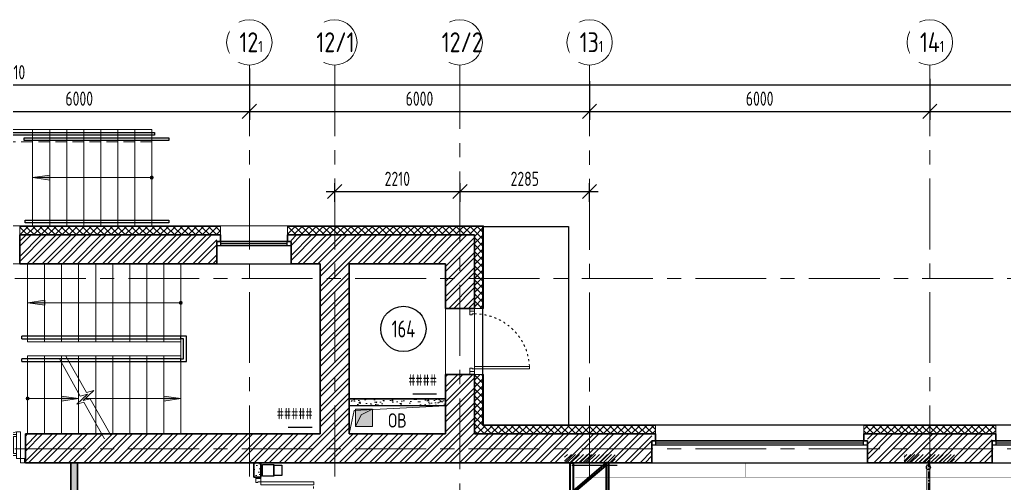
# Model space of a CAD drawing. Header units: millimetres. Extents: x -13407 to 8063098, y -2635 to 109271.
# Drawn here: x 25520 to 42884, y 71786 to 79957 of the extents above; entities that cross this region are included whole.
import ezdxf
from ezdxf.enums import TextEntityAlignment as Align

# ---------------------------------------------------------------- set-up
doc = ezdxf.new("R2010")
doc.units = ezdxf.units.MM
for name, pattern in [('ACAD_ISO03W100', [30, 12, -18]), ('ADSK_Скрыто', [6, 3, -3]), ('ADSK_Штриховая_ш2 п1', [3, 2, -1]), ('CENTER', [2, 1.25, -0.25, 0.25, -0.25])]:
    doc.linetypes.add(name, pattern=pattern)
doc.layers.get('Defpoints').update_dxf_attribs({"color": 6})
for name, color, linetype, lineweight in [('АР_Двери', 5, 'Continuous', 18), ('АР_Лестницы', 250, 'Continuous', 15), ('АР_Лестницы ограждение', 94, 'Continuous', 25), ('АР_Маркер экспликации', 239, 'Continuous', 13), ('АР_Навесной фасад', 5, 'Continuous', 5), ('АР_Номер помещения', 1, 'Continuous', 25), ('АР_Оси', 193, 'Continuous', 9), ('АР_Оси размеры', 164, 'Continuous', 9), ('АР_Перегородки газоблок', 165, 'Continuous', 30), ('АР_Перегородки газоблок_Штрих', 165, 'Continuous', 5), ('АР_Помещения_площадь', 19, 'Continuous', 9), ('АР_Сущ Несущая стена', 202, 'Continuous', 30), ('АР_тонкая линия', 250, 'Continuous', 0), ('АР_Утеплитель', 250, 'Continuous', 9), ('АР_Штриховка кирпич', 250, 'Continuous', 9), ('Спринклеры', 7, 'Continuous', 18), ('ТХ_ОСНОВНОЙ', 103, 'Continuous', 25), ('Элементы узлов', 7, 'Continuous', 9)]:
    doc.layers.add(name, color=color, linetype=linetype, lineweight=lineweight)
for name, color, linetype in [('АР_новое окно', 160, 'Continuous'), ('АР_Отверстия', 251, 'Continuous'), ('ТХ_обор_спорт', 5, 'Continuous')]:
    doc.layers.add(name, color=color, linetype=linetype)
doc.layers.add('ТХ_Задание КР', color=7, linetype='Continuous', true_color=0x9a5430)
doc.layers.get('АР_Маркер экспликации').off()
doc.styles.add('ICOCPEUR', font='isocpeur.ttf')
doc.styles.add('ISOCPEUR', font='isocpeur.ttf', dxfattribs={"width": 0.7})
doc.styles.get("Standard").update_dxf_attribs({"font": 'arial.ttf'})
doc.styles.add('ГОСТ 2.304', font='isocpeur.ttf', dxfattribs={"width": 0.7})
doc.dimstyles.new('СПДС', dxfattribs={"dimscale": 100, "dimtxt": 2.5, "dimasz": 2.5, "dimexe": 1.5, "dimexo": 0, "dimgap": 1, "dimtad": 1, "dimdec": 0, "dimrnd": 1, "dimtxsty": 'ГОСТ 2.304', "dimblk": 'OBLIQUE', "dimcen": 2.5, "dimdle": 1.5, "dimadec": 0, "dimazin": 2, "dimtfac": 0.75, "dimtdec": 0, "dimtmove": 1, "dimatfit": 3, "dimfxl": 1, "dimtolj": 1, "dimarcsym": 1})
pattern_1 = [(50, (211803.85, -55205.68), (215.17805, -18.82564), [22.5, -247.5]), (355, (211803.85, -55205.68), (-41.6254, 225.65764), [18, -198]), (100.45144, (211821.79, -55207.25), (173.55265, 206.832), [19.12206, -210.34263]), (46.1842, (211803.85, -55145.68), (320.1724, -49.65578), [33.75, -371.25]), (96.63564, (211830.53, -55149.82), (280.3986, 292.2356), [28.6831, -315.51413]), (351.18416, (211803.85, -55145.68), (280.3986, 292.2356), [27, -297]), (21, (211833.85, -55160.68), (179.07212, -120.78567), [22.5, -247.5]), (326, (211833.85, -55160.68), (72.9946, 217.54501), [18, -198]), (71.45144, (211848.78, -55170.75), (252.06671, 96.75935), [19.12206, -210.34263]), (37.5, (211803.85, -55205.68), (3.647957, 99.868156), [0, -195.6, 0, -201, 0, -198.75]), (7.5, (211803.85, -55205.68), (78.92086, 118.323514), [0, -114.6, 0, -191.1, 0, -75.75]), (327.5, (211736.95, -55205.68), (160.14673, -6.766462), [0, -75, 0, -234, 0, -310.5]), (317.5, (211706.95, -55205.68), (174.95585, 30.031495), [0, -97.5, 0, -155.4, 0, -220.5])]

# ---------------------------------------------------------------- blocks, each defined once
blk = doc.blocks.new('_Oblique')
at = {"color": 253, "linetype": 'ByBlock', "lineweight": -2}
blk.add_line((-0.5, -0.5), (0.5, 0.5), dxfattribs=at)
blk = doc.blocks.new('*D486')
at = {"layer": 'Defpoints', "color": 0, "ltscale": 100, "transparency": 16777216}
for p in [(29570, 78833), (23570, 78714), (29570, 78341)]:
    blk.add_point(p, dxfattribs=at)
at = {"layer": 'АР_Оси размеры', "color": 253, "lineweight": -2, "ltscale": 100, "transparency": 16777216}
for p, q in [((29570, 78833), (29570, 78191)), ((23570, 78714), (23570, 78191)), ((23420, 78341), (29720, 78341))]:
    blk.add_line(p, q, dxfattribs=at)
at = {"layer": 'АР_Оси размеры', "color": 253, "lineweight": -2, "ltscale": 100, "transparency": 16777216, "xscale": 250, "yscale": 250, "zscale": 250, "rotation": 180}
blk.add_blockref('_Oblique', (23570, 78341), dxfattribs=at)
at = {"layer": 'АР_Оси размеры', "color": 253, "lineweight": -2, "ltscale": 100, "transparency": 16777216, "xscale": 250, "yscale": 250, "zscale": 250}
blk.add_blockref('_Oblique', (29570, 78341), dxfattribs=at)
at = {"layer": 'АР_Оси размеры', "color": 253, "ltscale": 100, "transparency": 16777216, "insert": (26570, 78566), "char_height": 250, "attachment_point": 5, "style": 'ГОСТ 2.304'}
blk.add_mtext('\\A1;6000', dxfattribs=at)
blk = doc.blocks.new('*D487')
at = {"layer": 'Defpoints', "color": 0, "ltscale": 100, "transparency": 16777216}
for p in [(29570, 79097), (35570, 78877), (35570, 78341)]:
    blk.add_point(p, dxfattribs=at)
at = {"layer": 'АР_Оси размеры', "color": 253, "lineweight": -2, "ltscale": 100, "transparency": 16777216}
for p, q in [((29570, 79097), (29570, 78191)), ((35570, 78877), (35570, 78191)), ((29420, 78341), (35720, 78341))]:
    blk.add_line(p, q, dxfattribs=at)
at = {"layer": 'АР_Оси размеры', "color": 253, "lineweight": -2, "ltscale": 100, "transparency": 16777216, "xscale": 250, "yscale": 250, "zscale": 250, "rotation": 180}
blk.add_blockref('_Oblique', (29570, 78341), dxfattribs=at)
at = {"layer": 'АР_Оси размеры', "color": 253, "lineweight": -2, "ltscale": 100, "transparency": 16777216, "xscale": 250, "yscale": 250, "zscale": 250}
blk.add_blockref('_Oblique', (35570, 78341), dxfattribs=at)
at = {"layer": 'АР_Оси размеры', "color": 253, "ltscale": 100, "transparency": 16777216, "insert": (32570, 78566), "char_height": 250, "attachment_point": 5, "style": 'ГОСТ 2.304'}
blk.add_mtext('\\A1;6000', dxfattribs=at)
blk = doc.blocks.new('*D488')
at = {"layer": 'Defpoints', "color": 0, "ltscale": 100, "transparency": 16777216}
for p in [(35570, 78877), (41570, 78914), (41570, 78341)]:
    blk.add_point(p, dxfattribs=at)
at = {"layer": 'АР_Оси размеры', "color": 253, "lineweight": -2, "ltscale": 100, "transparency": 16777216}
for p, q in [((35570, 78877), (35570, 78191)), ((41570, 78914), (41570, 78191)), ((35420, 78341), (41720, 78341))]:
    blk.add_line(p, q, dxfattribs=at)
at = {"layer": 'АР_Оси размеры', "color": 253, "lineweight": -2, "ltscale": 100, "transparency": 16777216, "xscale": 250, "yscale": 250, "zscale": 250, "rotation": 180}
blk.add_blockref('_Oblique', (35570, 78341), dxfattribs=at)
at = {"layer": 'АР_Оси размеры', "color": 253, "lineweight": -2, "ltscale": 100, "transparency": 16777216, "xscale": 250, "yscale": 250, "zscale": 250}
blk.add_blockref('_Oblique', (41570, 78341), dxfattribs=at)
at = {"layer": 'АР_Оси размеры', "color": 253, "ltscale": 100, "transparency": 16777216, "insert": (38570, 78566), "char_height": 250, "attachment_point": 5, "style": 'ГОСТ 2.304'}
blk.add_mtext('\\A1;6000', dxfattribs=at)
blk = doc.blocks.new('*D489')
at = {"layer": 'Defpoints', "color": 0, "ltscale": 100, "transparency": 16777216}
for p in [(41570, 78914), (47570, 78843), (47570, 78341)]:
    blk.add_point(p, dxfattribs=at)
at = {"layer": 'АР_Оси размеры', "color": 253, "lineweight": -2, "ltscale": 100, "transparency": 16777216}
for p, q in [((41570, 78914), (41570, 78191)), ((47570, 78843), (47570, 78191)), ((41420, 78341), (47720, 78341))]:
    blk.add_line(p, q, dxfattribs=at)
at = {"layer": 'АР_Оси размеры', "color": 253, "lineweight": -2, "ltscale": 100, "transparency": 16777216, "xscale": 250, "yscale": 250, "zscale": 250, "rotation": 180}
blk.add_blockref('_Oblique', (41570, 78341), dxfattribs=at)
at = {"layer": 'АР_Оси размеры', "color": 253, "lineweight": -2, "ltscale": 100, "transparency": 16777216, "xscale": 250, "yscale": 250, "zscale": 250}
blk.add_blockref('_Oblique', (47570, 78341), dxfattribs=at)
at = {"layer": 'АР_Оси размеры', "color": 253, "ltscale": 100, "transparency": 16777216, "insert": (44570, 78566), "char_height": 250, "attachment_point": 5, "style": 'ГОСТ 2.304'}
blk.add_mtext('\\A1;6000', dxfattribs=at)
blk = doc.blocks.new('*U353')
h = blk.add_hatch(color=253)
h.dxf.hatch_style = 1
edge = h.paths.add_edge_path()
edge.add_arc((0, 0), 27.6, 359.64, 719.64)
h = blk.add_hatch(color=253)
h.dxf.hatch_style = 1
h.paths.add_polyline_path([(2398, -44), (2398, 44), (2698, 0)])
at = {"color": 253}
blk.add_line((2698, 0), (0, 0), dxfattribs=at)
blk.add_lwpolyline([(2398, 44), (2398, -44), (2698, 0), (2398, 44)], dxfattribs=at)
blk.add_circle((0, 0), 27.6, dxfattribs=at)
blk = doc.blocks.new('*U345')
h = blk.add_hatch(color=253)
h.dxf.hatch_style = 1
edge = h.paths.add_edge_path()
edge.add_arc((0, 0), 27.6, 359.64, 719.64)
h = blk.add_hatch(color=253)
h.dxf.hatch_style = 1
h.paths.add_polyline_path([(600, -44), (600, 44), (900, 0)])
at = {"color": 253}
blk.add_line((900, 0), (0, 0), dxfattribs=at)
blk.add_lwpolyline([(600, 44), (600, -44), (900, 0), (600, 44)], dxfattribs=at)
blk.add_circle((0, 0), 27.6, dxfattribs=at)
blk = doc.blocks.new('*U346')
at = {"color": 253}
for points in [[(-55, -80), (-55, 0), (-115, 0), (-115, -40), (-100, -40), (-100, -80), (-55, -80)], [(0, 0), (0, -80), (-55, -80), (-55, 0), (0, 0)], [(-1170, 0), (-1170, -80), (-1115, -80), (-1115, 0), (-1170, 0)], [(-1115, -80), (-1115, 0), (-1055, 0), (-1055, -40), (-1070, -40), (-1070, -80), (-1115, -80)]]:
    blk.add_lwpolyline(points, dxfattribs=at)
blk.add_lwpolyline([(-100, -80), (-100, -1050), (-140, -1050), (-140, -80)], close=True, dxfattribs=at)
at = {"color": 253, "linetype": 'ACAD_ISO03W100', "ltscale": 3}
blk.add_arc((-100, -80), 970, 180, 270, dxfattribs=at)
blk = doc.blocks.new('*U14')
at = {"layer": 'АР_новое окно', "color": 253, "lineweight": 20}
for p, q in [((0, 3800), (-70, 3800)), ((0, 0), (-70, 0))]:
    blk.add_line(p, q, dxfattribs=at)
at = {"layer": 'АР_новое окно', "color": 253}
for p, q in [((-70, 3800), (-70, 0)), ((-70, 0), (-70, 3800)), ((0, 3730), (-70, 3730)), ((-35, 3730), (-35, 70)), ((0, 3800), (0, 0)), ((0, 70), (-70, 70))]:
    blk.add_line(p, q, dxfattribs=at)
blk = doc.blocks.new('*U385')
at = {"layer": 'АР_новое окно', "color": 253, "lineweight": 20}
for p, q in [((0, 1310), (-70, 1310)), ((0, 0), (-70, 0))]:
    blk.add_line(p, q, dxfattribs=at)
at = {"layer": 'АР_новое окно', "color": 253}
for p, q in [((-70, 1310), (-70, 0)), ((-70, 0), (-70, 1310)), ((0, 1240), (-70, 1240)), ((-35, 1240), (-35, 70)), ((0, 1310), (0, 0)), ((0, 70), (-70, 70))]:
    blk.add_line(p, q, dxfattribs=at)
blk = doc.blocks.new('*D502')
at = {"layer": 'Defpoints', "color": 0, "ltscale": 100, "transparency": 16777216}
for p in [(-6430, 78807), (57080, 78807), (57080, 78807)]:
    blk.add_point(p, dxfattribs=at)
at = {"layer": 'АР_Оси размеры', "color": 253, "lineweight": -2, "ltscale": 100, "transparency": 16777216}
for p, q in [((-6430, 78807), (-6430, 78957)), ((57080, 78807), (57080, 78957)), ((-6580, 78807), (57230, 78807))]:
    blk.add_line(p, q, dxfattribs=at)
at = {"layer": 'АР_Оси размеры', "color": 253, "lineweight": -2, "ltscale": 100, "transparency": 16777216, "xscale": 250, "yscale": 250, "zscale": 250, "rotation": 180}
blk.add_blockref('_Oblique', (-6430, 78807), dxfattribs=at)
at = {"layer": 'АР_Оси размеры', "color": 253, "lineweight": -2, "ltscale": 100, "transparency": 16777216, "xscale": 250, "yscale": 250, "zscale": 250}
blk.add_blockref('_Oblique', (57080, 78807), dxfattribs=at)
at = {"layer": 'АР_Оси размеры', "color": 253, "ltscale": 100, "transparency": 16777216, "insert": (25325, 79032), "char_height": 250, "attachment_point": 5, "style": 'ГОСТ 2.304'}
blk.add_mtext('\\A1;63510', dxfattribs=at)
blk = doc.blocks.new('*U527')
at = {"layer": 'Defpoints', "color": 253}
blk.add_line((5966, -4131), (5544, -4131), dxfattribs=at)
at = {"layer": 'АР_Номер помещения', "color": 253}
blk.add_circle((120, -3061), 400, dxfattribs=at)
at = {"layer": 'Defpoints', "color": 253, "style": 'ISOCPEUR', "width": 0.7, "flags": 1}
blk.add_attdef('КАТЕГОРИЯ', (-499, -2092), '', height=250, dxfattribs=at)
at = {"layer": 'Defpoints', "color": 253, "style": 'ISOCPEUR', "width": 0.7}
blk.add_attdef('ПЛОЩАДЬ_ПОМЕЩЕНИЯ', text='', height=200, dxfattribs=at).set_placement((5971, -3885), align=Align.MIDDLE_RIGHT)
at = {"layer": 'АР_Номер помещения', "color": 253, "style": 'ISOCPEUR', "width": 0.7}
blk.add_attdef('НОМЕР_ПОМЕЩЕНИЯ', text='', height=300, dxfattribs=at).set_placement((120, -3061), align=Align.MIDDLE_CENTER)
at = {"layer": 'АР_Помещения_площадь', "color": 253, "lineweight": 30, "width": 0.7, "flags": 104}
blk.add_attdef('ИМЯ_ПОМЕЩЕНИЯ', text='', height=100, dxfattribs=at).set_placement((158, 1217), align=Align.MIDDLE_CENTER)
blk = doc.blocks.new('*U539')
at = {"layer": 'Defpoints', "color": 253}
blk.add_line((371, -3321), (-51, -3321), dxfattribs=at)
at = {"layer": 'АР_Номер помещения', "color": 253}
blk.add_circle((-214, -2173), 400, dxfattribs=at)
at = {"layer": 'Defpoints', "color": 253, "style": 'ISOCPEUR', "width": 0.7, "flags": 1}
blk.add_attdef('КАТЕГОРИЯ', (-499, -2092), '', height=250, dxfattribs=at)
at = {"layer": 'Defpoints', "color": 253, "style": 'ISOCPEUR', "width": 0.7}
blk.add_attdef('ПЛОЩАДЬ_ПОМЕЩЕНИЯ', text='', height=200, dxfattribs=at).set_placement((376, -3075), align=Align.MIDDLE_RIGHT)
at = {"layer": 'АР_Номер помещения', "color": 253, "style": 'ISOCPEUR', "width": 0.7}
blk.add_attdef('НОМЕР_ПОМЕЩЕНИЯ', text='', height=300, dxfattribs=at).set_placement((-214, -2173), align=Align.MIDDLE_CENTER)
at = {"layer": 'АР_Помещения_площадь', "color": 253, "lineweight": 30, "width": 0.7, "flags": 104}
blk.add_attdef('ИМЯ_ПОМЕЩЕНИЯ', text='', height=100, dxfattribs=at).set_placement((158, 1217), align=Align.MIDDLE_CENTER)
blk = doc.blocks.new('двупольн.дв.2000')
at = {"layer": 'АР_Двери', "color": 253}
for points in [[(0, 2017), (85, 2017), (85, 1996), (0, 1996), (0, 2017)], [(85, 1996), (0, 1996), (0, 1921), (32, 1921), (32, 1937), (85, 1937), (85, 1996)], [(85, 4), (0, 4), (0, 79), (32, 79), (32, 63), (85, 63), (85, 4)], [(0, -17), (85, -17), (85, 4), (0, 4), (0, -17)]]:
    blk.add_lwpolyline(points, dxfattribs=at)
for points in [[(85, 1937), (1022, 1937), (1022, 1884), (85, 1884)], [(85, 63), (1022, 63), (1022, 116), (85, 116)]]:
    blk.add_lwpolyline(points, close=True, dxfattribs=at)
at = {"layer": 'АР_Двери', "color": 253, "linetype": 'ACAD_ISO03W100', "ltscale": 3}
for centre, start, end in [((73, 1950), 270.7367, 359.2633), ((73, 50), 0.7367, 89.2633)]:
    blk.add_arc(centre, 950, start, end, dxfattribs=at)
blk = doc.blocks.new('412_Задание_Шахта__Spr_ - Тип1_1_ОВ-3256274-310_В_ОП_01_0_000')
at = {"layer": 'Спринклеры', "linetype": 'ADSK_Скрыто', "lineweight": 9}
blk.add_hatch(color=253, dxfattribs=at).paths.add_polyline_path([(-150, -150), (-50, 50), (150, 150), (-150, 150)])
at = {"layer": 'Элементы узлов', "linetype": 'ADSK_Скрыто'}
blk.add_hatch(color=253, dxfattribs=at).paths.add_polyline_path([(150, -150), (150, 150), (-150, 150), (-150, -150)])
at = {"layer": 'Элементы узлов', "color": 253, "lineweight": 18}
for p, q in [((150, 150), (-150, 150)), ((-150, 150), (-150, -150)), ((150, 150), (-150, 150)), ((-150, 150), (-150, -150)), ((-150, -150), (-50, 50)), ((-50, 50), (150, 150)), ((150, -150), (150, 150)), ((-150, -150), (150, -150))]:
    blk.add_line(p, q, dxfattribs=at)
at = {"layer": 'Элементы узлов', "color": 253}
for p, q in [((-150, -150), (-150, 150)), ((-150, 150), (150, 150)), ((150, 150), (150, -150)), ((150, -150), (-150, -150))]:
    blk.add_line(p, q, dxfattribs=at)
blk = doc.blocks.new('*D494')
at = {"layer": 'Defpoints', "color": 0, "ltscale": 100, "transparency": 16777216}
for p in [(33285, 76928), (31075, 76745), (33285, 76745)]:
    blk.add_point(p, dxfattribs=at)
at = {"layer": 'АР_Оси размеры', "color": 253, "lineweight": -2, "ltscale": 100, "transparency": 16777216}
for p, q in [((30925, 76928), (33435, 76928)), ((31075, 76745), (31075, 77078)), ((33285, 76745), (33285, 77078))]:
    blk.add_line(p, q, dxfattribs=at)
at = {"layer": 'АР_Оси размеры', "color": 253, "lineweight": -2, "ltscale": 100, "transparency": 16777216, "xscale": 250, "yscale": 250, "zscale": 250, "rotation": 180}
blk.add_blockref('_Oblique', (31075, 76928), dxfattribs=at)
at = {"layer": 'АР_Оси размеры', "color": 253, "lineweight": -2, "ltscale": 100, "transparency": 16777216, "xscale": 250, "yscale": 250, "zscale": 250}
blk.add_blockref('_Oblique', (33285, 76928), dxfattribs=at)
at = {"layer": 'АР_Оси размеры', "color": 253, "ltscale": 100, "transparency": 16777216, "insert": (32180, 77153), "char_height": 250, "attachment_point": 5, "style": 'ГОСТ 2.304'}
blk.add_mtext('\\A1;2210', dxfattribs=at)
blk = doc.blocks.new('*D495')
at = {"layer": 'Defpoints', "color": 0, "ltscale": 100, "transparency": 16777216}
for p in [(35570, 76928), (33285, 76745), (35570, 76745)]:
    blk.add_point(p, dxfattribs=at)
at = {"layer": 'АР_Оси размеры', "color": 253, "lineweight": -2, "ltscale": 100, "transparency": 16777216}
for p, q in [((33135, 76928), (35720, 76928)), ((33285, 76745), (33285, 77078)), ((35570, 76745), (35570, 77078))]:
    blk.add_line(p, q, dxfattribs=at)
at = {"layer": 'АР_Оси размеры', "color": 253, "lineweight": -2, "ltscale": 100, "transparency": 16777216, "xscale": 250, "yscale": 250, "zscale": 250, "rotation": 180}
blk.add_blockref('_Oblique', (33285, 76928), dxfattribs=at)
at = {"layer": 'АР_Оси размеры', "color": 253, "lineweight": -2, "ltscale": 100, "transparency": 16777216, "xscale": 250, "yscale": 250, "zscale": 250}
blk.add_blockref('_Oblique', (35570, 76928), dxfattribs=at)
at = {"layer": 'АР_Оси размеры', "color": 253, "ltscale": 100, "transparency": 16777216, "insert": (34427, 77153), "char_height": 250, "attachment_point": 5, "style": 'ГОСТ 2.304'}
blk.add_mtext('\\A1;2285', dxfattribs=at)
blk = doc.blocks.new('1700-2')
at = {"color": 253}
for points in [[(80, 1600), (0, 1600), (0, 1583), (80, 1583), (80, 1600)], [(0, 1583), (80, 1583), (80, 1513), (50, 1513), (50, 1513), (0, 1513), (0, 1583)], [(-386, 1443), (-421, 1443), (-421, 1358), (-50, 1358), (-50, 1443), (-85, 1443)], [(-386, 1443), (-386, 1393), (-85, 1393), (-85, 1443)], [(-970, 57), (-1005, 57), (-1005, 142), (-50, 142), (-50, 57), (-85, 57)], [(-970, 57), (-970, 107), (-85, 107), (-85, 57)], [(0, -83), (80, -83), (80, -13), (50, -13), (50, -13), (0, -13), (0, -83)], [(80, -100), (0, -100), (0, -83), (80, -83), (80, -100)]]:
    blk.add_lwpolyline(points, dxfattribs=at)
for points in [[(-471, 1443), (0, 1443), (0, 1513), (-471, 1513)], [(0, -13), (-1055, -13), (-1055, 57), (0, 57)]]:
    blk.add_lwpolyline(points, close=True, dxfattribs=at)
for centre, radius, start, end in [((0, 1513), 471, 180, 270), ((0, -13), 1055, 90, 180)]:
    blk.add_arc(centre, radius, start, end, dxfattribs=at)
blk = doc.blocks.new('*U461')
h = blk.add_hatch(color=253)
h.dxf.hatch_style = 1
edge = h.paths.add_edge_path()
edge.add_arc((0, 0), 27.6, 359.64, 719.64)
h = blk.add_hatch(color=253)
h.dxf.hatch_style = 1
h.paths.add_polyline_path([(1800, -44), (1800, 44), (2100, 0)])
at = {"color": 253}
blk.add_line((2100, 0), (0, 0), dxfattribs=at)
blk.add_lwpolyline([(1800, 44), (1800, -44), (2100, 0), (1800, 44)], dxfattribs=at)
blk.add_circle((0, 0), 27.6, dxfattribs=at)
blk = doc.blocks.new('У229')
at = {"color": 253}
for points in [[(176967, -109862), (177167, -109862), (177167, -110062), (176967, -110062)], [(176977, -110062), (177157, -110062), (177157, -110202), (176977, -110202)]]:
    blk.add_lwpolyline(points, close=True, dxfattribs=at)
blk = doc.blocks.new('У119')
at = {"color": 253, "const_width": 2}
blk.add_lwpolyline([(141634, -87746), (144634, -87746), (144634, -87996), (141634, -87996)], close=True, dxfattribs=at)
blk = doc.blocks.new('ферма тренир')
at = {"color": 253, "lineweight": 35}
for p, q in [((822522, -87224), (823102, -86724)), ((822567, -87224), (823102, -86768)), ((822805, -86724), (822819, -86724)), ((822812, -86730), (822812, -86717)), ((822805, -87225), (822818, -87225)), ((822812, -87219), (822812, -87232))]:
    blk.add_line(p, q, dxfattribs=at)
for points in [[(822472, -87224), (822472, -86724), (822522, -86724), (822522, -87224)], [(823152, -87224), (823152, -86724), (823102, -86724), (823102, -87224)], [(822862, -87460), (822862, -87304), (822762, -87304), (822762, -87460)]]:
    blk.add_lwpolyline(points, dxfattribs=at)
blk.add_lwpolyline([(822162, -87304), (823462, -87304), (823462, -87224), (822162, -87224)], close=True, dxfattribs=at)
blk.add_circle((822812, -87679), 225, dxfattribs=at)

msp = doc.modelspace()

# ---------------------------------------------------------------- hatches: boundary and pattern name
at = {"layer": 'АР_Лестницы'}
h = msp.add_hatch(color=253, dxfattribs=at)
h.dxf.hatch_style = 1
h.paths.add_polyline_path([(28059.9, 73235.7), (28059.9, 73324.3), (28359.9, 73280)])
at = {"layer": 'АР_Перегородки газоблок_Штрих', "ltscale": 100}
h = msp.add_hatch(dxfattribs=at)
h.set_pattern_fill('AR-CONC', color=253, scale=30)
h.set_pattern_definition(pattern_1)
h.paths.add_polyline_path([(33029.9, 73273.8), (31329.9, 73274.5), (31329.9, 73154.5), (33029.9, 73153.8)])
h = msp.add_hatch(dxfattribs=at)
h.set_pattern_fill('AR-CONC', color=253, scale=30)
h.set_pattern_definition(pattern_1)
h.paths.add_polyline_path([(26539.4, 69395), (26419.4, 69395), (26419.4, 63195), (26743.7, 63195), (26743.7, 63315), (26539.4, 63315), (26539.4, 64721.5), (27908.8, 64721.5), (28428.8, 64721.5), (29569.9, 64721.5), (29569.9, 64841.5), (26539.4, 64841.5)])
h.paths.add_polyline_path([(26539.4, 72145), (26419.4, 72145), (26419.4, 69395), (26539.4, 69395)])
h.paths.add_polyline_path([(29769.9, 69195), (29649.9, 69195), (29649.9, 67829.9), (29649.8, 66589.9), (29649.9, 64841.5), (29569.9, 64841.5), (29569.9, 64721.5), (29649.9, 64721.5), (29649.9, 64121.5), (29649.9, 63595), (29769.9, 63595)])
h.paths.add_polyline_path([(28999.7, 69395), (28879.7, 69395), (28879.7, 67709.9), (29569.9, 67709.9), (29569.9, 67829.9), (28999.7, 67829.9), (28999.7, 67829.9)], flags=17)
h.paths.add_polyline_path([(29369.9, 69595), (28879.7, 69595), (28879.7, 69395), (28999.7, 69395), (28999.7, 69475), (29369.9, 69475)])
h = msp.add_hatch(dxfattribs=at)
h.set_pattern_fill('AR-CONC', color=253, scale=30)
h.set_pattern_definition(pattern_1)
h.paths.add_polyline_path([(29769.9, 72145), (29649.9, 72145), (29649.7, 71893.2), (29769.7, 71893.2)])
at = {"layer": 'АР_Утеплитель', "ltscale": 100}
h = msp.add_hatch(dxfattribs=at)
h.set_pattern_fill('ANSI37', color=253, scale=700)
h.set_pattern_definition([(45, (-947100.03, 112057.145), (-61.871843, 61.871843), []), (135, (-947100.03, 112057.145), (-61.871843, -61.871843), [])])
h.paths.add_polyline_path([(23819.9, 76165), (23819.9, 76315), (23159.9, 76315), (23159.9, 72805), (22744.9, 72805), (22744.9, 72655), (23309.9, 72655), (23309.9, 76165)])
h.paths.add_polyline_path([(25519.9, 76315), (25519.9, 76165), (29059.9, 76165), (29059.9, 76315)])
h = msp.add_hatch(dxfattribs=at)
h.set_pattern_fill('ANSI37', color=253, scale=700)
h.set_pattern_definition([(45, (-944045.03, 108547.145), (-61.871843, 61.871843), []), (135, (-944045.03, 108547.145), (-61.871843, -61.871843), [])])
h.paths.add_polyline_path([(33539.9, 74869.9), (33539.9, 76165), (30239.9, 76165), (30239.9, 76315), (33689.9, 76315), (33689.9, 74869.9)])
h = msp.add_hatch(dxfattribs=at)
h.set_pattern_fill('ANSI37', color=253, scale=700)
h.set_pattern_definition([(45, (-941635.03, 108547.145), (-61.871843, 61.871843), []), (135, (-941635.03, 108547.145), (-61.871843, -61.871843), [])])
h.paths.add_polyline_path([(36734.9, 72655), (33539.9, 72655), (33539.9, 73702.9), (33689.9, 73702.9), (33689.9, 72805), (36734.9, 72805)])
h = msp.add_hatch(dxfattribs=at)
h.set_pattern_fill('ANSI37', color=253, scale=700)
h.set_pattern_definition([(45, (-935635.03, 108547.145), (-61.871843, 61.871843), []), (135, (-935635.03, 108547.145), (-61.871843, -61.871843), [])])
h.paths.add_polyline_path([(42734.9, 72655), (40404.9, 72655), (40404.9, 72805), (42734.9, 72805)])
at = {"layer": 'АР_Штриховка кирпич', "ltscale": 100}
h = msp.add_hatch(dxfattribs=at)
h.set_pattern_fill('ANSI32', color=253, scale=500)
h.set_pattern_definition([(45, (-972739.71, 112731.18), (-132.58252, 132.58252), []), (45, (-972651.32, 112731.18), (-132.58252, 132.58252), [])])
h.paths.add_polyline_path([(28994.9, 76165), (25519.9, 76165), (25519.9, 75655), (28994.9, 75655)])
h = msp.add_hatch(dxfattribs=at)
h.set_pattern_fill('ANSI32', color=253, scale=500)
h.set_pattern_definition([(45, (-959812.68, 109221.18), (-132.58252, 132.58252), []), (45, (-959724.3, 109221.18), (-132.58252, 132.58252), [])])
h.paths.add_polyline_path([(32926.9, 73702.9), (32889.8, 73702.9)], flags=17)
h.paths.add_polyline_path([(33539.9, 73702.9), (33029.9, 73702.9), (33029.9, 72655), (31329.9, 72655), (31329.9, 75655), (33029.9, 75655), (33029.9, 74869.5), (33539.9, 74870.3), (33539.9, 76165), (30304.9, 76165), (30304.9, 75655), (30819.9, 75655), (30819.9, 72655), (25619.9, 72655), (25619.9, 72145), (31050.5, 72145), (36669.9, 72145), (36669.9, 72655), (33539.9, 72655)])
h = msp.add_hatch(dxfattribs=at)
h.set_pattern_fill('ANSI32', color=253, scale=500)
h.set_pattern_definition([(45, (-957809.71, 109221.18), (-132.58252, 132.58252), []), (45, (-957721.32, 109221.18), (-132.58252, 132.58252), [])])
h.paths.add_polyline_path([(42669.9, 72655), (40469.9, 72655), (40469.9, 72145), (42669.9, 72145)])
at = {"layer": 'ТХ_Задание КР', "ltscale": 100, "transparency": 33554636}
h = msp.add_hatch(dxfattribs=at)
h.set_pattern_fill('ANSI31', color=253, scale=400)
h.set_pattern_definition([(45, (211803.854, -55206.934), (-35.355339, 35.355339), [])])
h.paths.add_polyline_path([(35129.9, 72145), (35129.9, 72295), (36019.9, 72295), (36019.9, 72145)])
h = msp.add_hatch(dxfattribs=at)
h.set_pattern_fill('ANSI31', color=253, scale=400)
h.set_pattern_definition([(45, (217792.09, -55206.89), (-35.355339, 35.355339), [])])
h.paths.add_polyline_path([(41118.2, 72145), (41118.2, 72295.1), (42008.2, 72295.1), (42008.2, 72145)])

# ---------------------------------------------------------------- linework, layer by layer
at = {"color": 253, "ltscale": 100}
msp.add_lwpolyline([(33689.9, 76315), (35199.4, 76315), (35199.4, 72805), (33689.9, 72805)], close=True, dxfattribs=at)
at = {"layer": 'АР_Лестницы', "color": 253, "ltscale": 100}
for p, q in [((25748.7, 78025), (25748.7, 76325)), ((26048.7, 78025), (26048.7, 76325)), ((26348.7, 78025), (26348.7, 76325)), ((26648.7, 78025), (26648.7, 76325)), ((26948.7, 78025), (26948.7, 76325)), ((27248.7, 78025), (27248.7, 76325)), ((27548.7, 78025), (27548.7, 76325)), ((27848.7, 77925), (27848.7, 76325)), ((27848.7, 77805), (27848.7, 76325)), ((25959.9, 75655), (25959.9, 74280)), ((26259.9, 75655), (26259.9, 74280)), ((26559.9, 75655), (26559.9, 74280)), ((26859.9, 75655), (26859.9, 74280)), ((27159.9, 75655), (27159.9, 74280)), ((27459.9, 75655), (27459.9, 74280)), ((27759.9, 75655), (27759.9, 74280)), ((28059.9, 75655), (28059.9, 74280)), ((28359.9, 75655), (28359.9, 74405)), ((28359.9, 74405), (28359.9, 73905)), ((25959.9, 74030), (25959.9, 72655)), ((26259.9, 74030), (26259.9, 72655)), ((26559.9, 74030), (26559.9, 72655)), ((26859.9, 74030), (26859.9, 72655)), ((27159.9, 74030), (27159.9, 72655)), ((27459.9, 74030), (27459.9, 72655)), ((27759.9, 74030), (27759.9, 72655)), ((28059.9, 74030), (28059.9, 72655)), ((28359.9, 73905), (28359.9, 72655))]:
    msp.add_line(p, q, dxfattribs=at)
at = {"layer": 'АР_Лестницы', "color": 253}
msp.add_line((28359.9, 73280), (26676.9, 73280), dxfattribs=at)
at = {"layer": 'АР_Лестницы', "color": 253, "ltscale": 100}
for points in [[(23309.9, 76325), (23309.9, 78025), (27848.7, 78025), (27848.7, 77805)], [(25718.7, 76325), (27818.7, 76325)], [(25718.7, 76325), (27818.7, 76325)]]:
    msp.add_lwpolyline(points, dxfattribs=at)
for points in [[(25659.9, 74280), (28359.9, 74280), (28359.9, 75655), (25659.9, 75655)], [(25659.9, 72655), (28359.9, 72655), (28359.9, 74030), (25659.9, 74030)]]:
    msp.add_lwpolyline(points, close=True, dxfattribs=at)
at = {"layer": 'АР_Лестницы', "color": 253, "ltscale": 25}
for points in [[(27126.3, 72633.9), (26762.1, 73277.4), (26638, 73243), (26824.7, 73420.5), (26700.6, 73386.1), (26336.4, 74029.6)], [(26225.1, 73966.6), (26589.3, 73323.1), (26713.4, 73357.5), (26526.7, 73180), (26650.8, 73214.4), (27015, 72570.9)]]:
    msp.add_lwpolyline(points, dxfattribs=at)
at = {"layer": 'АР_Лестницы', "color": 253}
msp.add_lwpolyline([(28059.9, 73324.3), (28059.9, 73235.7), (28359.9, 73280), (28059.9, 73324.3)], dxfattribs=at)
at = {"layer": 'АР_Лестницы ограждение', "color": 253, "ltscale": 100}
for points in [[(23409.3, 77970.8), (27897.2, 77970.8), (27897.2, 77920.8), (23459.3, 77920.8)], [(28150.8, 77876.7), (28150.6, 77826.7), (25600.6, 77826.7), (25600.6, 77876.7), (28150.8, 77876.7)], [(28149.5, 76425), (28149.3, 76375), (25619.3, 76375), (25619.3, 76425), (28149.4, 76425)], [(28359.9, 74329.3), (28359.9, 74379.3), (25559.4, 74379.7)], [(25559.5, 74330), (25559.5, 74330), (25559.4, 74379.7)], [(25559.5, 74330), (28359.9, 74330)], [(28359.9, 73930.4), (28460.2, 73930.4), (28460.2, 74379.3), (28359.9, 74379.3)], [(28359.9, 73979.7), (28410.2, 73979.7), (28410.2, 74330), (28359.9, 74330)], [(28359.9, 73929.7), (28359.9, 73979.7), (25559.9, 73980.4)], [(25559.9, 73930.4), (25559.9, 73930.4), (25559.9, 73980.4)], [(25559.9, 73930.4), (28359.9, 73930.4)]]:
    msp.add_lwpolyline(points, dxfattribs=at)
at = {"layer": 'АР_Навесной фасад', "color": 253, "ltscale": 100}
for p, q in [((33689.9, 76315), (33689.9, 74869.9)), ((33699.9, 76325), (33699.9, 74869.9)), ((33689.9, 73702.9), (33689.9, 72805)), ((33699.9, 73702.9), (33699.9, 72815)), ((33689.9, 72805), (36734.9, 72805)), ((33699.9, 72815), (36734.9, 72815)), ((40404.9, 72815), (42734.9, 72815)), ((40404.9, 72805), (42734.9, 72805))]:
    msp.add_line(p, q, dxfattribs=at)
for points in [[(25519.9, 76325), (33699.9, 76325)], [(25519.9, 76165), (25519.9, 76325)], [(25519.9, 76315), (29059.9, 76315)], [(29059.9, 76165), (29059.9, 76325)], [(30239.9, 76165), (30239.9, 76325)], [(30239.9, 76315), (33689.9, 76315)], [(33539.9, 74869.9), (33699.9, 74869.9)], [(33539.9, 73702.9), (33699.9, 73702.9)], [(36734.9, 72655), (36734.9, 72815)], [(40404.9, 72655), (40404.9, 72815)], [(42734.9, 72655), (42734.9, 72815)]]:
    msp.add_lwpolyline(points, dxfattribs=at)
at = {"layer": 'АР_новое окно', "color": 253}
for p, q in [((28994.9, 75655), (30304.9, 75655)), ((36669.9, 72145), (40469.9, 72145)), ((42669.9, 72145), (46469.9, 72145))]:
    msp.add_line(p, q, dxfattribs=at)
for points in [[(36734.9, 72815), (40404.9, 72815)], [(42734.9, 72815), (46404.9, 72815)]]:
    msp.add_lwpolyline(points, dxfattribs=at)
at = {"layer": 'АР_Оси', "color": 253, "linetype": 'CENTER', "ltscale": 1000}
for p, q in [((29569.9, 79157.5), (29569.9, 23425.1)), ((31074.9, 79157.5), (31074.9, 70369.9)), ((33284.9, 70033.1), (33284.9, 79157.5)), ((35569.9, 79151.9), (35569.9, 23046.9)), ((41569.9, 79157.5), (41569.9, 23425.1)), ((-12563.8, 75395), (70614.6, 75395)), ((-12563.8, 72395), (70614.6, 72395))]:
    msp.add_line(p, q, dxfattribs=at)
at = {"layer": 'АР_Оси', "color": 253, "ltscale": 0.5}
for centre in [(29569.9, 79557.5), (31069.9, 79557.5), (33279.9, 79557.5), (35569.9, 79557.5), (41569.9, 79557.5)]:
    msp.add_circle(centre, 400, dxfattribs=at)
at = {"layer": 'АР_Перегородки газоблок', "color": 253, "ltscale": 100}
for points in [[(31329.9, 73274.5), (33029.9, 73273.8)], [(33029.9, 73153.8), (31329.9, 73154.5)], [(26419.4, 63195), (26419.4, 72145)], [(26539.4, 72145), (26539.4, 64841.5)], [(29649.9, 71893.1), (29649.9, 72145)], [(29769.9, 71893.2), (29769.9, 72145)], [(29769.9, 71893.2), (29649.9, 71893.1)]]:
    msp.add_lwpolyline(points, dxfattribs=at)
at = {"layer": 'АР_Сущ Несущая стена', "color": 253, "ltscale": 100}
for p, q in [((25519.9, 76165), (29059.9, 76165)), ((25519.9, 76165), (25519.9, 75655)), ((29059.9, 76046.1), (29059.9, 76165)), ((30239.9, 76165), (33539.9, 76165)), ((30239.9, 76046.1), (30239.9, 76165)), ((33539.9, 76165), (33539.9, 74869.9)), ((28994.9, 76046.1), (28994.9, 75655)), ((28994.9, 76046.1), (29059.9, 76046.1)), ((30239.9, 76046.1), (30304.9, 76046.1)), ((30304.9, 76046.1), (30304.9, 75655)), ((25519.9, 75655), (28994.9, 75655)), ((30304.9, 75655), (30819.9, 75655)), ((30819.9, 75655), (30819.9, 72655)), ((31329.9, 75655), (33029.9, 75655)), ((31329.9, 75655), (31329.9, 72655)), ((33029.9, 75655), (33029.9, 74869.9)), ((33029.9, 74869.9), (33539.9, 74869.9)), ((33029.9, 73702.9), (33539.9, 73702.9)), ((33029.9, 73702.9), (33029.9, 72655)), ((33539.9, 73702.9), (33539.9, 72655)), ((25619.9, 72655), (30819.9, 72655)), ((25619.9, 72655), (25619.9, 72145)), ((31329.9, 72655), (33029.9, 72655)), ((33539.9, 72655), (36734.9, 72655)), ((36734.9, 72536.1), (36734.9, 72655)), ((40404.9, 72655), (42734.9, 72655)), ((40404.9, 72536.1), (40404.9, 72655)), ((42734.9, 72536.1), (42734.9, 72655)), ((36669.9, 72536.1), (36669.9, 72145)), ((36669.9, 72536.1), (36734.9, 72536.1)), ((40404.9, 72536.1), (40469.9, 72536.1)), ((40469.9, 72536.1), (40469.9, 72145)), ((42669.9, 72536.1), (42669.9, 72145)), ((42669.9, 72536.1), (42734.9, 72536.1)), ((25619.9, 72145), (36669.9, 72145)), ((40469.9, 72145), (42669.9, 72145))]:
    msp.add_line(p, q, dxfattribs=at)
at = {"layer": 'АР_Сущ Несущая стена', "color": 253, "lineweight": 15, "ltscale": 100}
msp.add_line((36734.9, 72536.1), (40469.9, 72536.1), dxfattribs=at)
at = {"layer": 'АР_тонкая линия', "color": 253, "linetype": 'ADSK_Штриховая_ш2 п1', "ltscale": 100}
msp.add_lwpolyline([(27848.7, 77805), (23558.7, 77805), (23558.7, 76325)], dxfattribs=at)
at = {"layer": 'АР_тонкая линия', "color": 253, "ltscale": 100}
for points in [[(23819.9, 76325), (25619.9, 76325)], [(23819.9, 76325), (25519.9, 76325)], [(23819.9, 75655), (25519.9, 75655)], [(33029.9, 74869.9), (33029.9, 73702.9)], [(33539.9, 74869.9), (33539.9, 73702.9)], [(31329.9, 72655), (31419.6, 73067.6), (33029.9, 73153.8)]]:
    msp.add_lwpolyline(points, dxfattribs=at)
at = {"layer": 'ТХ_Задание КР', "color": 253, "ltscale": 100, "const_width": 2}
for points in [[(35129.9, 72145), (35129.9, 72295), (36019.9, 72295), (36019.9, 72145)], [(41118.2, 72145), (41118.2, 72295.1), (42008.2, 72295.1), (42008.2, 72145)]]:
    msp.add_lwpolyline(points, close=True, dxfattribs=at)
at = {"layer": 'ТХ_обор_спорт', "color": 253, "lineweight": 5}
for points in [[(41570.5, 60672.5), (41570.5, 72107.4), (41520.5, 72107.4), (41520.5, 60672.5)], [(41570.6, 60677.5), (41570.6, 72112.4), (41520.6, 72112.4), (41520.6, 60677.5)]]:
    msp.add_lwpolyline(points, close=True, dxfattribs=at)
at = {"layer": 'ТХ_обор_спорт', "color": 253, "linetype": 'CENTER', "ltscale": 100}
msp.add_lwpolyline([(41544.9, 72195), (41544.9, 60595)], dxfattribs=at)
at = {"layer": 'ТХ_обор_спорт', "color": 253, "lineweight": 5}
msp.add_circle((41545.5, 72067.4), 40, dxfattribs=at)
at = {"layer": 'ТХ_ОСНОВНОЙ', "color": 253, "ltscale": 0.1}
msp.add_line((35254.8, 72106.2, -0.6), (36054.8, 72105.3, -0.6), dxfattribs=at)

# ---------------------------------------------------------------- block references
at = {"layer": 'АР_Двери', "color": 253, "xscale": -1, "rotation": 90}
msp.add_blockref('*U346', (33459.9, 73702.9), dxfattribs=at)
at = {"layer": 'АР_Двери', "color": 253, "lineweight": 30, "ltscale": 100, "rotation": 270}
msp.add_blockref('1700-2', (24019.9, 72225), dxfattribs=at)
at = {"layer": 'АР_Двери', "color": 253, "lineweight": 30, "ltscale": 100}
msp.add_blockref('двупольн.дв.2000', (29684.9, 69876.2), dxfattribs=at)
at = {"layer": 'АР_Лестницы', "color": 253, "ltscale": 100, "rotation": 180}
for name, p in [('*U461', (27848.7, 77175)), ('*U353', (28359.9, 74967.5))]:
    msp.add_blockref(name, p, dxfattribs=at)
at = {"layer": 'АР_Лестницы', "color": 253, "ltscale": 100}
msp.add_blockref('*U345', (25659.9, 73280), dxfattribs=at)
at = {"layer": 'АР_Маркер экспликации', "color": 253}
ref = msp.add_blockref('*U539', (32501.3, 76679.7), dxfattribs=at)
ref.add_attrib('НОМЕР_ПОМЕЩЕНИЯ', '164', dxfattribs={"layer": 'АР_Номер помещения', "color": 253, "height": 300, "style": 'ISOCPEUR', "width": 0.7}).set_placement((32287.2, 74507), align=Align.MIDDLE_CENTER)
ref.add_attrib('ПЛОЩАДЬ_ПОМЕЩЕНИЯ', '####', dxfattribs={"layer": 'Defpoints', "color": 253, "height": 200, "style": 'ISOCPEUR', "width": 0.7}).set_placement((32877.4, 73604.9), align=Align.MIDDLE_RIGHT)
ref = msp.add_blockref('*U527', (24712.7, 76899), dxfattribs=at)
ref.add_attrib('НОМЕР_ПОМЕЩЕНИЯ', '163', dxfattribs={"layer": 'АР_Номер помещения', "color": 253, "height": 300, "style": 'ISOCPEUR', "width": 0.7}).set_placement((24832.3, 73837.8), align=Align.MIDDLE_CENTER)
ref.add_attrib('ПЛОЩАДЬ_ПОМЕЩЕНИЯ', '#####', dxfattribs={"layer": 'Defpoints', "color": 253, "height": 200, "style": 'ISOCPEUR', "width": 0.7}).set_placement((30683.5, 73014.3), align=Align.MIDDLE_RIGHT)
at = {"layer": 'АР_новое окно', "color": 253, "xscale": -1, "rotation": 90}
for name, p in [('*U385', (30304.9, 75976.1)), ('*U14', (40469.9, 72466.1)), ('*U14', (46469.9, 72466.1))]:
    msp.add_blockref(name, p, dxfattribs=at)
at = {"layer": 'Спринклеры', "color": 253}
msp.add_blockref('412_Задание_Шахта__Spr_ - Тип1_1_ОВ-3256274-310_В_ОП_01_0_000', (31590, 72940), dxfattribs=at)
at = {"layer": 'ТХ_обор_спорт', "color": 253, "lineweight": 5, "rotation": 90}
msp.add_blockref('У229', (-80058.7, -105052.6), dxfattribs=at)
at = {"layer": 'ТХ_обор_спорт', "color": 253, "linetype": 'Continuous', "lineweight": 30}
msp.add_blockref('ферма тренир', (-787241.9, 158868.5), dxfattribs=at)
at = {"layer": 'ТХ_обор_спорт', "color": 253}
for p in [(-106314.1, 159891), (-103314.1, 159891), (-100314.1, 159891)]:
    msp.add_blockref('У119', p, dxfattribs=at)

# ---------------------------------------------------------------- texts
at = {"layer": 'АР_Отверстия', "color": 253, "ltscale": 100, "insert": (32180.2, 72894), "char_height": 250, "attachment_point": 5, "line_spacing_factor": 0.7, "style": 'ICOCPEUR'}
msp.add_mtext('\\A1;{\\W0.8;ОВ}', dxfattribs=at)

# ---------------------------------------------------------------- dimensions: what is measured, and where the dimension line sits
at = {"layer": 'АР_Оси размеры', "color": 253, "ltscale": 100}
for base, p1, p2, picture, middle in [((35569.9, 78341), (29569.9, 79096.8), (35569.9, 78876.6), '*D487', (32569.9, 78566)), ((29569.9, 78341), (23569.9, 78713.8), (29569.9, 78833.3), '*D486', (26569.9, 78566)), ((41569.9, 78341), (35569.9, 78876.6), (41569.9, 78913.6), '*D488', (38569.9, 78566)), ((47569.9, 78341), (41569.9, 78913.6), (47569.9, 78842.9), '*D489', (44569.9, 78566)), ((33284.9, 76928.3), (31074.9, 76745), (33284.9, 76745), '*D494', (32179.9, 77153.3)), ((35569.9, 76928.3), (33284.9, 76745), (35569.9, 76745), '*D495', (34427.4, 77153.3))]:
    dim = msp.add_linear_dim(base=base, p1=p1, p2=p2, dimstyle='СПДС', override={"dimclrd": 253, "dimclre": 253, "dimclrt": 253}, dxfattribs=at)
    dim.commit()
    dim.dimension.update_dxf_attribs({"geometry": picture, "text_midpoint": middle})

# ---------------------------------------------------------------- next in the draw order: texts
at = {"layer": 'АР_Оси', "color": 253, "char_height": 350, "width": 123.867, "attachment_point": 1, "line_spacing_factor": 1.149209, "style": 'ГОСТ 2.304', "bg_fill": 2}
for s, insert in [('{\\W0.8;12\\H0.57143x;1}', (29395.8, 79735.2)), ('{\\W0.8;12/1}', (30752.2, 79735.2)), ('{\\W0.8;12/2}', (32962.2, 79735.2))]:
    msp.add_mtext(s, dxfattribs=dict(at, insert=insert))
at = {"layer": 'АР_Оси', "color": 253, "ltscale": 0.5, "char_height": 350, "width": 123.867, "attachment_point": 1, "line_spacing_factor": 1.149209, "style": 'ГОСТ 2.304', "bg_fill": 2}
for s, insert in [('{\\W0.8;13\\H0.57143x;1}', (35395.8, 79735.2)), ('{\\W0.8;14\\H0.57143x;1}', (41395.8, 79735.2))]:
    msp.add_mtext(s, dxfattribs=dict(at, insert=insert))

# ---------------------------------------------------------------- next in the draw order: dimensions: what is measured, and where the dimension line sits
at = {"layer": 'АР_Оси размеры', "color": 253, "ltscale": 100}
dim = msp.add_linear_dim(base=(57079.9, 78807.5), p1=(-6430.1, 78807.5), p2=(57079.9, 78807.5), dimstyle='СПДС', override={"dimclrd": 253, "dimclre": 253, "dimclrt": 253}, dxfattribs=at)
dim.commit()
dim.dimension.update_dxf_attribs({"geometry": '*D502', "text_midpoint": (25324.9, 79032.5)})

doc.saveas('drawing.dxf')
